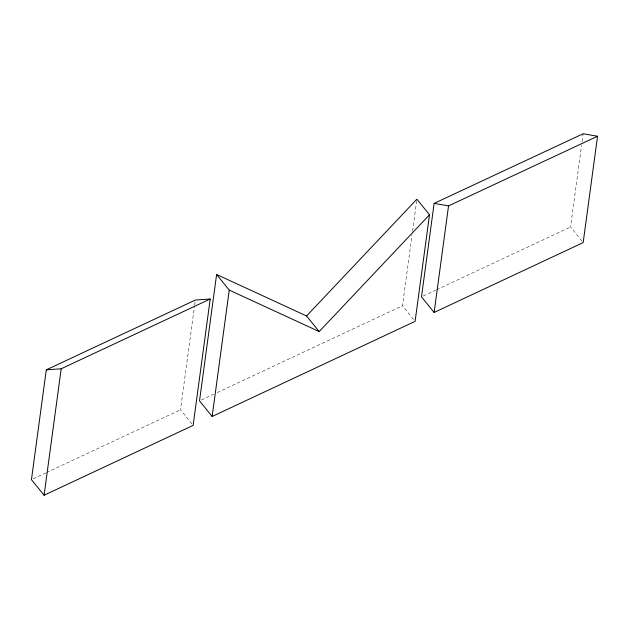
<?xml version="1.0" encoding="UTF-8"?>
<svg xmlns="http://www.w3.org/2000/svg" width="629" height="629" viewBox="0 0 629 629"><rect width="100%" height="100%" fill="white"/><g stroke="black" fill="none" stroke-linecap="round" stroke-linejoin="round"><path stroke-width="0.47" stroke-dasharray="3.15 2.36" d="M191.924 423.907L180.492 409.794L194.542 305.883M194.675 304.916L195.328 300.057M413.52 319.414L402.466 305.765L412.034 235.042M412.553 231.165L416.744 200.164M581.967 241.104L570.534 226.998L581.566 145.409M582.092 141.525L583.146 133.757M33.227 478.818L45.642 472.992M46.53 472.583L180.492 409.794M201.288 400.052L213.695 394.234M217.241 392.575L402.466 305.765M423.27 296.015L435.693 290.197M436.581 289.78L570.534 226.998"/><path stroke-width="0.94" d="M46.294 369.836L31.45 479.652L44.085 495.243L193.127 425.393L210.212 299.003L195.328 300.057L46.294 369.836L61.186 368.783L210.212 299.003M44.085 495.243L61.186 368.783M216.604 274.488L199.519 400.877L212.154 416.477L415.101 321.364L429.513 214.764L416.878 199.196L306.575 315.97L216.604 274.488L229.239 290.095L319.186 331.569L429.513 214.764M212.154 416.477L229.239 290.095M434.136 203.379L421.493 296.849L434.128 312.44L583.169 242.59L597.55 136.249L583.146 133.757L434.136 203.379L448.54 205.88L597.55 136.249M434.128 312.44L448.54 205.88M306.575 315.97L319.186 331.569"/></g></svg>
